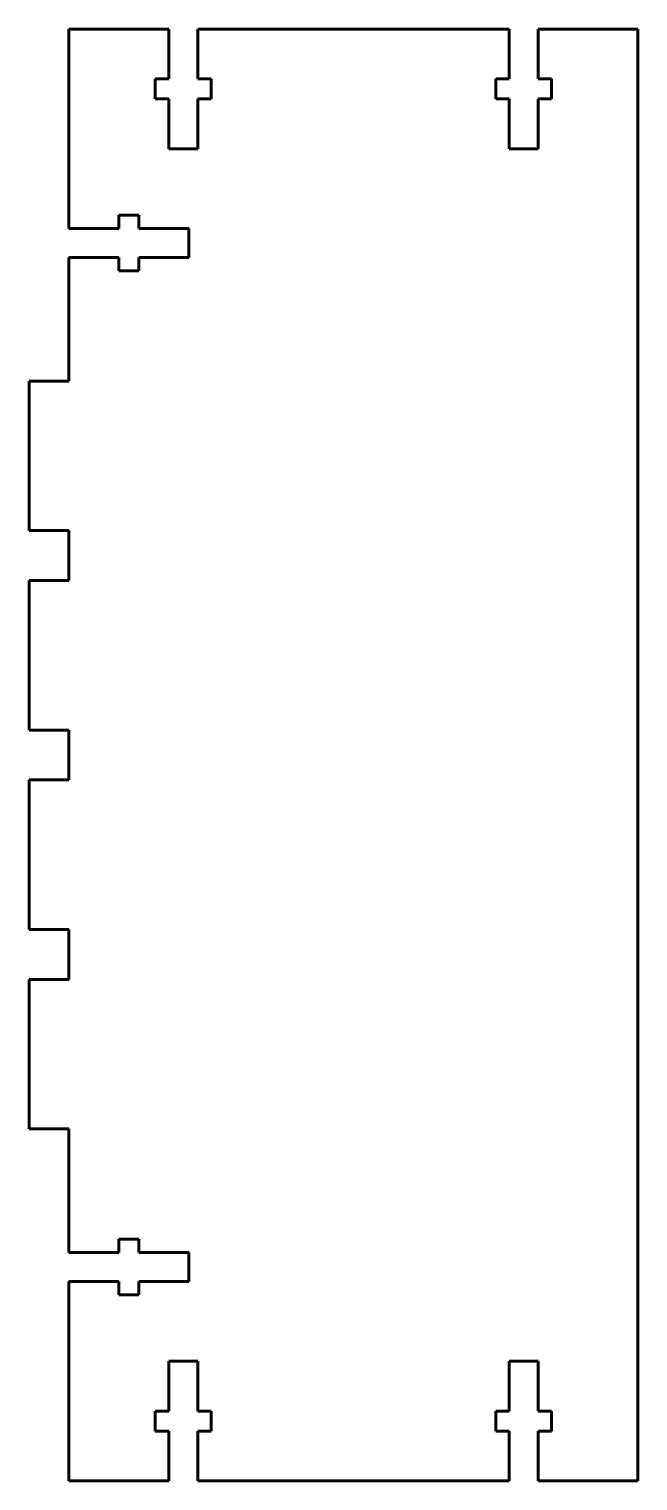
# Model space of a CAD drawing. Header units: millimetres. Extents: x -33 to 29, y -73 to 73.
import ezdxf

# ---------------------------------------------------------------- set-up
doc = ezdxf.new("R2010")
doc.units = ezdxf.units.MM
doc.linetypes.add('K5LT_BASIC', pattern=[0])

msp = doc.modelspace()

# ---------------------------------------------------------------- linework, layer by layer
at = {"color": 150, "linetype": 'K5LT_BASIC', "lineweight": 60, "true_color": 0x0080ff}
for p, q in [((-18.5, 72.8), (-28.5, 72.8)), ((-28.5, 72.8), (-28.5, 52.8)), ((-18.5, 67.8), (-18.5, 72.8)), ((-15.6, 72.8), (-15.6, 67.8)), ((15.6, 72.8), (-15.6, 72.8)), ((28.5, 72.8), (18.5, 72.8)), ((28.5, -72.8), (28.5, 72.8)), ((15.6, 67.8), (15.6, 72.8)), ((18.5, 72.8), (18.5, 67.8)), ((-19.85, 65.8), (-19.85, 67.8)), ((-19.85, 67.8), (-18.5, 67.8)), ((-15.6, 67.8), (-14.25, 67.8)), ((-14.25, 67.8), (-14.25, 65.8)), ((14.25, 65.8), (14.25, 67.8)), ((14.25, 67.8), (15.6, 67.8)), ((18.5, 67.8), (19.85, 67.8)), ((19.85, 67.8), (19.85, 65.8)), ((-18.5, 65.8), (-19.85, 65.8)), ((-18.5, 60.8), (-18.5, 65.8)), ((-14.25, 65.8), (-15.6, 65.8)), ((-15.6, 65.8), (-15.6, 60.8)), ((15.6, 65.8), (14.25, 65.8)), ((15.6, 60.8), (15.6, 65.8)), ((18.5, 65.8), (18.5, 60.8)), ((19.85, 65.8), (18.5, 65.8)), ((-15.6, 60.8), (-18.5, 60.8)), ((18.5, 60.8), (15.6, 60.8)), ((-23.5, 52.8), (-23.5, 54.15)), ((-23.5, 54.15), (-21.5, 54.15)), ((-21.5, 54.15), (-21.5, 52.8)), ((-28.5, 52.8), (-23.5, 52.8)), ((-21.5, 52.8), (-16.5, 52.8)), ((-16.5, 52.8), (-16.5, 49.9)), ((-23.5, 49.9), (-28.5, 49.9)), ((-28.5, 49.9), (-28.5, 37.5)), ((-23.5, 48.55), (-23.5, 49.9)), ((-16.5, 49.9), (-21.5, 49.9)), ((-21.5, 49.9), (-21.5, 48.55)), ((-21.5, 48.55), (-23.5, 48.55)), ((-32.5, 22.5), (-32.5, 37.5)), ((-32.5, 37.5), (-28.5, 37.5)), ((-28.5, 22.5), (-32.5, 22.5)), ((-28.5, 22.5), (-28.5, 17.5)), ((-32.5, 2.5), (-32.5, 17.5)), ((-32.5, 17.5), (-28.5, 17.5)), ((-28.5, 2.5), (-32.5, 2.5)), ((-28.5, 2.5), (-28.5, -2.5)), ((-32.5, -17.5), (-32.5, -2.5)), ((-32.5, -2.5), (-28.5, -2.5)), ((-28.5, -17.5), (-32.5, -17.5)), ((-28.5, -17.5), (-28.5, -22.5)), ((-32.5, -22.5), (-28.5, -22.5)), ((-32.5, -37.5), (-32.5, -22.5)), ((-28.5, -37.5), (-32.5, -37.5)), ((-28.5, -37.5), (-28.5, -49.9)), ((-23.5, -48.55), (-21.5, -48.55)), ((-23.5, -49.9), (-23.5, -48.55)), ((-21.5, -48.55), (-21.5, -49.9)), ((-28.5, -49.9), (-23.5, -49.9)), ((-21.5, -49.9), (-16.5, -49.9)), ((-16.5, -49.9), (-16.5, -52.8)), ((-23.5, -52.8), (-28.5, -52.8)), ((-28.5, -52.8), (-28.5, -72.8)), ((-23.5, -54.15), (-23.5, -52.8)), ((-21.5, -52.8), (-21.5, -54.15)), ((-16.5, -52.8), (-21.5, -52.8)), ((-21.5, -54.15), (-23.5, -54.15)), ((-18.5, -60.8), (-15.6, -60.8)), ((-18.5, -65.8), (-18.5, -60.8)), ((-15.6, -60.8), (-15.6, -65.8)), ((15.6, -65.8), (15.6, -60.8)), ((15.6, -60.8), (18.5, -60.8)), ((18.5, -60.8), (18.5, -65.8)), ((-19.85, -65.8), (-18.5, -65.8)), ((-19.85, -67.8), (-19.85, -65.8)), ((-15.6, -65.8), (-14.25, -65.8)), ((-14.25, -65.8), (-14.25, -67.8)), ((14.25, -65.8), (15.6, -65.8)), ((14.25, -67.8), (14.25, -65.8)), ((18.5, -65.8), (19.85, -65.8)), ((19.85, -65.8), (19.85, -67.8)), ((-18.5, -67.8), (-19.85, -67.8)), ((-18.5, -72.8), (-18.5, -67.8)), ((-15.6, -67.8), (-15.6, -72.8)), ((-14.25, -67.8), (-15.6, -67.8)), ((15.6, -67.8), (14.25, -67.8)), ((15.6, -72.8), (15.6, -67.8)), ((19.85, -67.8), (18.5, -67.8)), ((18.5, -67.8), (18.5, -72.8)), ((-28.5, -72.8), (-18.5, -72.8)), ((-15.6, -72.8), (15.6, -72.8)), ((18.5, -72.8), (28.5, -72.8))]:
    msp.add_line(p, q, dxfattribs=at)

doc.saveas('drawing.dxf')
